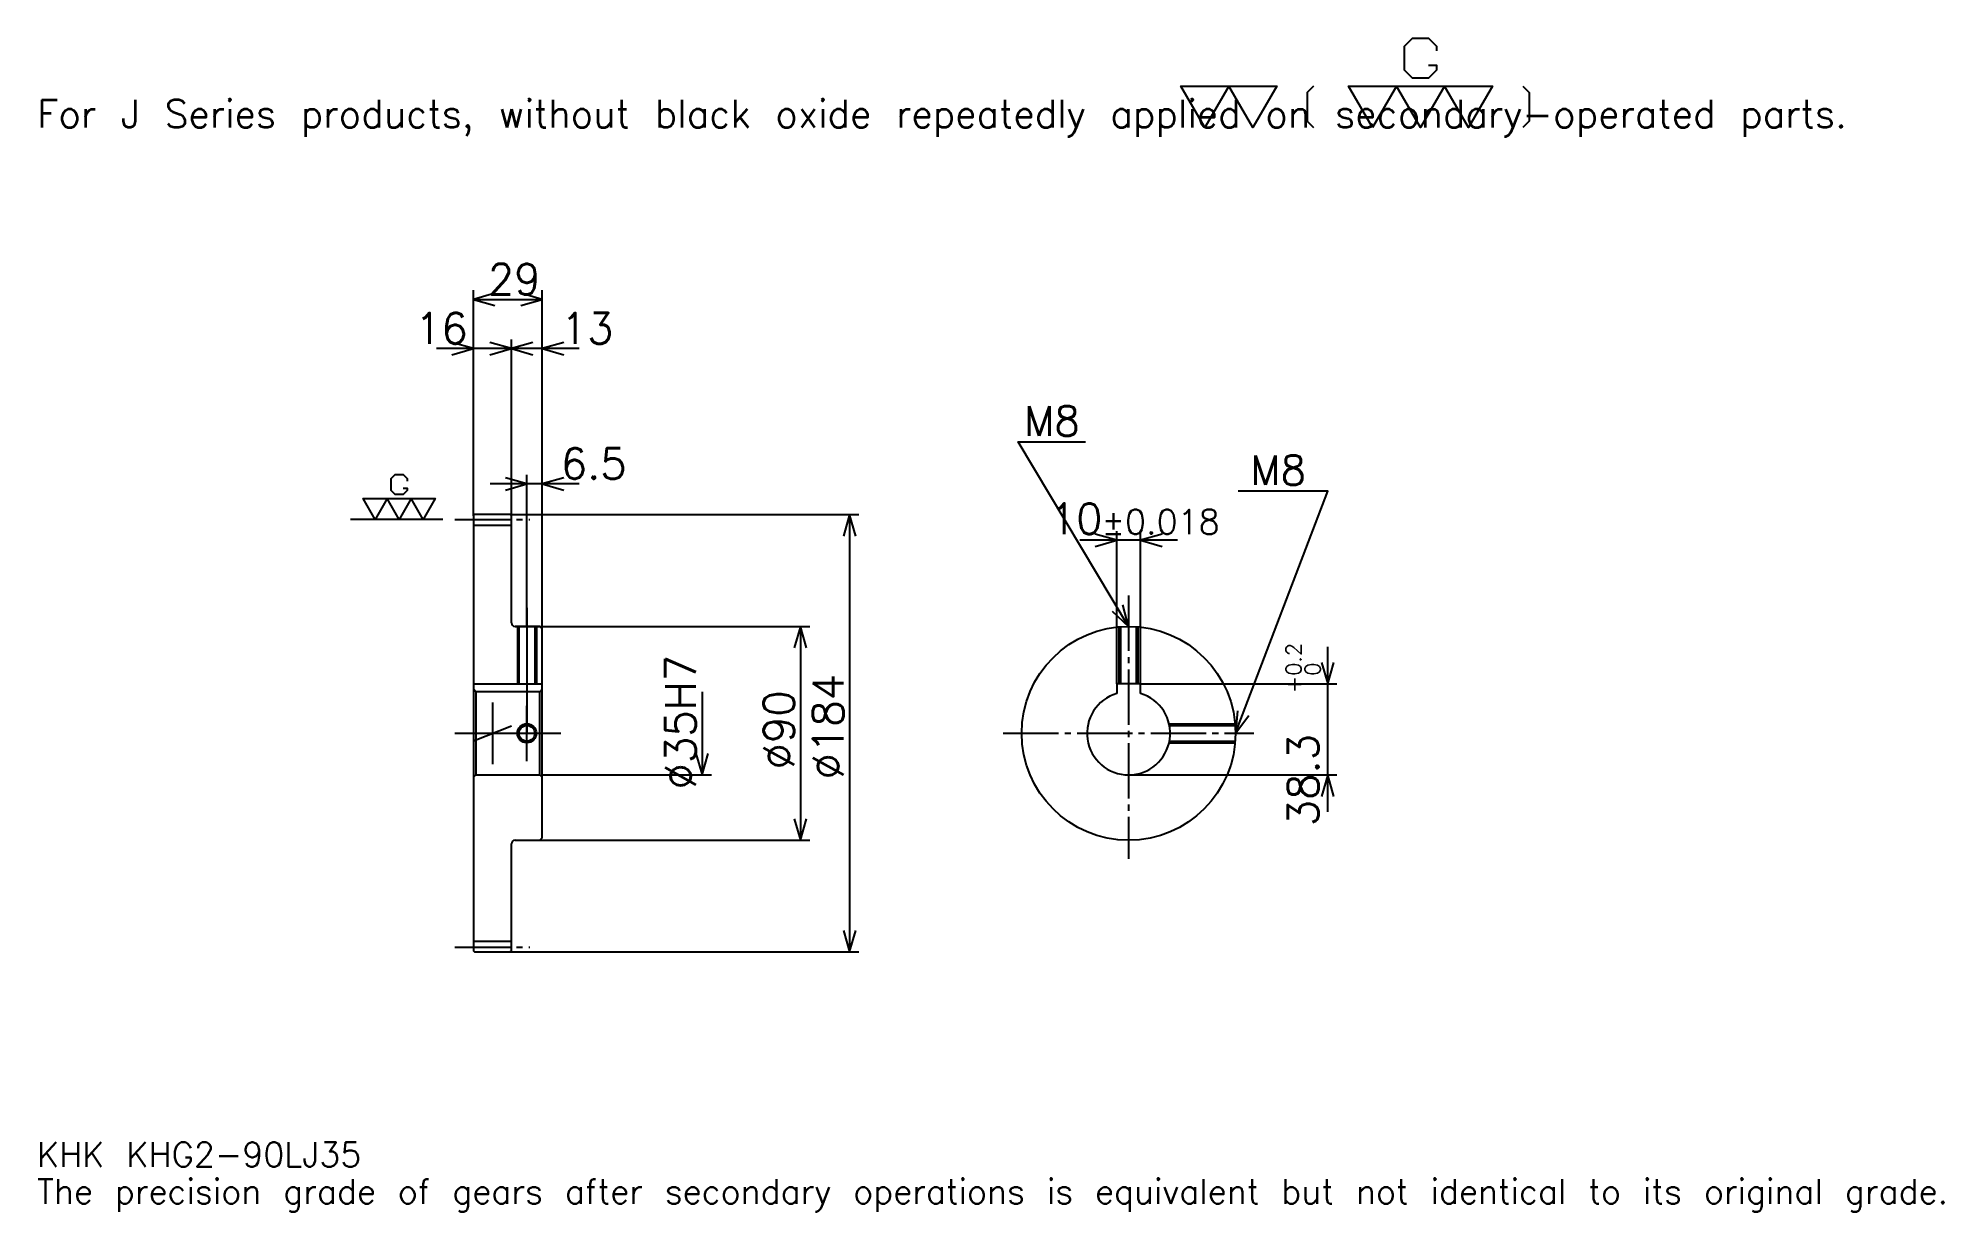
# Model space of a CAD drawing. Extents: x 26 to 828, y 9 to 503.
import ezdxf

# ---------------------------------------------------------------- set-up
doc = ezdxf.new("R2010")
doc.units = 0
doc.linetypes.add('DASHDOT', pattern=[31.04348, 23.282609, -2.586957, 2.586957, -2.586957])
doc.layers.get('0').update_dxf_attribs({"linetype": 'CONTINUOUS'})
doc.layers.add('DASHDOT', color=6, linetype='DASHDOT')
doc.styles.add('KANJI', font='TXT', dxfattribs={"bigfont": 'BIGFONT'})

msp = doc.modelspace()

# ---------------------------------------------------------------- linework, layer by layer
at = {"color": 5}
for p, q in [((209.543472, 302.836945), (209.543472, 397.260864)), ((209.543472, 393.380432), (238.543472, 393.380432)), ((238.543472, 302.836945), (238.543472, 397.260864)), ((241.065216, 372.684753), (194.021729, 372.684753)), ((254.065216, 372.684753), (210.021729, 372.684753)), ((225.543472, 302.836945), (225.543472, 376.565186)), ((254.065216, 315.771729), (216.521729, 315.771729)), ((232.043472, 302.836945), (232.043472, 319.652161)), ((209.543472, 302.336945), (209.543472, 302.836945)), ((225.043472, 302.836945), (238.543472, 302.836945)), ((225.543472, 302.336945), (225.543472, 302.836945)), ((232.043472, 255.836945), (232.043472, 302.836945)), ((232.043472, 255.836945), (232.043472, 302.836945)), ((238.543472, 302.836945), (371.771729, 302.836945)), ((238.543472, 254.836945), (238.543472, 302.836945)), ((367.891296, 302.836945), (367.891296, 118.836945)), ((505.847839, 292.054321), (464.804352, 292.054321)), ((480.326111, 231.636948), (480.326111, 295.934753)), ((490.326111, 231.636948), (490.326111, 295.934753)), ((227.043472, 255.836945), (238.543472, 255.836945)), ((238.543472, 255.836945), (351.07608, 255.836945)), ((347.195648, 255.836945), (347.195648, 165.836945)), ((569.130432, 177.815201), (569.130432, 247.158691)), ((305.804352, 228.336945), (305.804352, 193.336945)), ((490.326111, 231.636948), (573.010864, 231.636948)), ((238.543472, 193.336945), (309.684784, 193.336945)), ((485.326111, 193.336945), (573.010864, 193.336945)), ((227.043472, 165.836945), (238.543472, 165.836945)), ((238.543472, 165.836945), (351.07608, 165.836945)), ((225.043472, 118.836945), (238.543472, 118.836945)), ((238.543472, 118.836945), (371.771729, 118.836945))]:
    msp.add_line(p, q, dxfattribs=at)
at = {"color": 7}
for p, q in [((196.608688, 300.836945), (157.804337, 300.836945)), ((217.543472, 223.771729), (217.543472, 197.902161))]:
    msp.add_line(p, q, dxfattribs=at)
at = {"color": 4}
for p, q in [((209.543472, 298.336945), (225.543472, 298.336945)), ((209.543472, 231.636948), (238.543472, 231.636948)), ((210.543472, 228.336945), (210.543472, 193.336945)), ((237.543472, 228.336945), (238.543472, 229.336945)), ((237.543472, 193.336945), (238.543472, 192.336945)), ((209.543472, 123.336945), (225.543472, 123.336945))]:
    msp.add_line(p, q, dxfattribs=at)
at = {"color": 7}
for points in [[(611.556519, 491.883911), (614.919556, 491.883911), (614.919556, 489.866089), (611.556519, 486.503021), (604.830444, 486.503021), (601.467407, 489.866089), (601.467407, 499.9552), (604.830444, 503.318237), (611.556519, 503.318237), (614.919556, 499.9552), (614.919556, 497.937378)], [(517.391296, 465.652161), (507.302155, 483.139984), (547.658691, 483.139984), (537.56958, 465.652161), (527.480408, 483.139984), (517.391296, 465.652161)], [(563.128662, 483.139984), (560.438232, 480.449554), (560.438232, 468.34259), (563.128662, 465.652161)], [(588.015198, 465.652161), (577.926086, 483.139984), (638.460876, 483.139984), (628.371704, 465.652161), (618.282593, 483.139984), (608.193481, 465.652161), (598.10437, 483.139984), (588.015198, 465.652161)], [(651.240417, 483.139984), (653.930847, 480.449554), (653.930847, 468.34259), (651.240417, 465.652161)], [(179.922821, 313.95282), (181.60434, 313.95282), (181.60434, 312.943909), (179.922821, 311.26239), (176.559784, 311.26239), (174.87825, 312.943909), (174.87825, 317.988464), (176.559784, 319.669983), (179.922821, 319.669983), (181.60434, 317.988464), (181.60434, 316.979553)], [(168.152161, 300.836945), (163.107605, 309.580872), (193.375, 309.580872), (188.330429, 300.836945), (183.285858, 309.580872), (178.241302, 300.836945), (173.196732, 309.580872), (168.152161, 300.836945)]]:
    msp.add_lwpolyline(points, dxfattribs=at)
at = {"color": 5}
for points in [[(218.597824, 395.967407), (209.543472, 393.380432), (218.597824, 390.793457)], [(229.48912, 390.793457), (238.543472, 393.380432), (229.48912, 395.967407)], [(200.48912, 370.097809), (209.543472, 372.684753), (200.48912, 375.271729)], [(216.48912, 370.097809), (225.543472, 372.684753), (216.48912, 375.271729)], [(234.597824, 375.271729), (225.543472, 372.684753), (234.597824, 370.097809)], [(247.597824, 375.271729), (238.543472, 372.684753), (247.597824, 370.097809)], [(485.326111, 255.836945), (438.760864, 333.445648), (467.217407, 333.445648)], [(222.98912, 313.184753), (232.043472, 315.771729), (222.98912, 318.358704)], [(247.597824, 318.358704), (238.543472, 315.771729), (247.597824, 313.184753)], [(530.326111, 210.836945), (569.130432, 312.75), (531.36084, 312.75)], [(370.478271, 293.782593), (367.891296, 302.836945), (365.304321, 293.782593)], [(471.271729, 289.467377), (480.326111, 292.054321), (471.271729, 294.641296)], [(499.380432, 294.641296), (490.326111, 292.054321), (499.380432, 289.467377)], [(478.449402, 262.27002), (485.326111, 255.836945), (482.885986, 264.931946)], [(349.782593, 246.782593), (347.195648, 255.836945), (344.608704, 246.782593)], [(566.543518, 240.691284), (569.130432, 231.636948), (571.717407, 240.691284)], [(531.13031, 220.219208), (530.326111, 210.836945), (535.965637, 218.378128)], [(303.217377, 202.391296), (305.804352, 193.336945), (308.391296, 202.391296)], [(571.717407, 184.282593), (569.130432, 193.336945), (566.543518, 184.282593)], [(344.608704, 174.891296), (347.195648, 165.836945), (349.782593, 174.891296)], [(365.304321, 127.891296), (367.891296, 118.836945), (370.478271, 127.891296)]]:
    msp.add_lwpolyline(points, dxfattribs=at)
at = {"color": 4}
for points in [[(225.543472, 257.336945), (225.543472, 302.336945), (225.043472, 302.836945), (210.043472, 302.836945), (209.543472, 302.336945), (209.543472, 192.336945)], [(227.043472, 165.836945), (237.543472, 165.836945), (238.543472, 166.836945), (238.543472, 254.836945), (237.543472, 255.836945), (227.043472, 255.836945)], [(228.043472, 255.836945), (228.043472, 231.636948)], [(228.718475, 255.836945), (228.718475, 231.636948)], [(235.368469, 255.836945), (235.368469, 231.636948)], [(236.043472, 255.836945), (236.043472, 231.636948)], [(481.326111, 231.636948), (481.326111, 255.658813)], [(482.001099, 231.636948), (482.001099, 255.713928)], [(488.651123, 231.636948), (488.651123, 255.713928)], [(489.326111, 231.636948), (489.326111, 255.658813)], [(209.543472, 192.336945), (210.543472, 193.336945), (237.543472, 193.336945), (237.543472, 228.336945), (210.543472, 228.336945), (209.543472, 229.336945)], [(490.326111, 227.607452), (490.326111, 231.636948), (480.326111, 231.636948), (480.326111, 227.607452)], [(502.362793, 214.836945), (530.147949, 214.836945)], [(502.507324, 214.161942), (530.203064, 214.161942)], [(502.362793, 206.836945), (530.147949, 206.836945)], [(502.507324, 207.511948), (530.203064, 207.511948)], [(209.543472, 192.336945), (209.543472, 119.336945), (210.043472, 118.836945), (225.043472, 118.836945), (225.543472, 119.336945), (225.543472, 164.336945)]]:
    msp.add_lwpolyline(points, dxfattribs=at)
for centre, radius in [((485.326111, 210.836945), 45), ((232.043472, 210.836945), 3.325)]:
    msp.add_circle(centre, radius, dxfattribs=at)
at = {"color": 7}
msp.add_circle((232.043472, 210.836945), 4, dxfattribs=at)
at = {"color": 4}
for centre, radius, start, end in [((227.043472, 257.336945), 1.5, 180, 270), ((485.326111, 210.836945), 17.5, 106.601549926, 73.398450074), ((227.043472, 164.336945), 1.5, 90, 180)]:
    msp.add_arc(centre, radius, start, end, dxfattribs=at)
at = {"layer": 'DASHDOT', "color": 7}
for p, q in [((201.782608, 300.836945), (233.304337, 300.836945)), ((485.326111, 268.771729), (485.326111, 158.07608)), ((232.043472, 255.836945), (232.043472, 210.836945)), ((201.782608, 210.836945), (246.304337, 210.836945)), ((209.543472, 207.685654), (225.543472, 213.988235)), ((432.565216, 210.836945), (538.086975, 210.836945)), ((201.782608, 120.836945), (233.304337, 120.836945))]:
    msp.add_line(p, q, dxfattribs=at)
for points in [[(232.043472, 263.597809), (232.043472, 223.876068)], [(232.043472, 199.07608), (232.043472, 222.597809)], [(220.282608, 210.836945), (243.804352, 210.836945)]]:
    msp.add_lwpolyline(points, dxfattribs=at)

# ---------------------------------------------------------------- texts
at = {"color": 7, "style": 'KANJI'}
for s, height, p in [('For J Series products, without black oxide repeatedly applied on secondary-operated parts.', 11.641304, (25.869566, 465.652161)), ('29', 12.934783, (215.635864, 395.450012)), ('16', 12.934783, (184.967377, 374.754333)), ('13', 12.934783, (246.304352, 374.754333)), ('M8', 12.417392, (441.347839, 336.032593)), ('6.5', 12.934783, (246.304352, 317.841309)), ('M8', 12.417392, (536.53479, 315.336945)), ('10', 12.934783, (452.158752, 294.641296)), ('%%p0.018', 10.347826, (474.016968, 294.641296)), ('KHK KHG2-90LJ35', 10.347826, (25.869566, 28.456522)), ('The precision grade of gears after secondary operations is equivalent but not identical to its original grade.', 10.347826, (25.869566, 12.934783))]:
    msp.add_text(s, height=height, dxfattribs=at).set_placement(p)
for s, height, p in [('%%c35H7', 12.934783, (303.217377, 187.230957)), ('0.2', 6.467391, (558.006531, 235.005585)), ('%%c184', 12.934783, (365.304321, 191.434769)), ('+', 6.467391, (558.006531, 227.7621)), ('0', 6.467391, (566.026123, 235.005585)), ('%%c90', 12.934783, (344.608704, 195.63858)), ('38.3', 12.934783, (565.25, 171.775238))]:
    msp.add_text(s, height=height, rotation=90, dxfattribs=at).set_placement(p)

doc.saveas('drawing.dxf')
